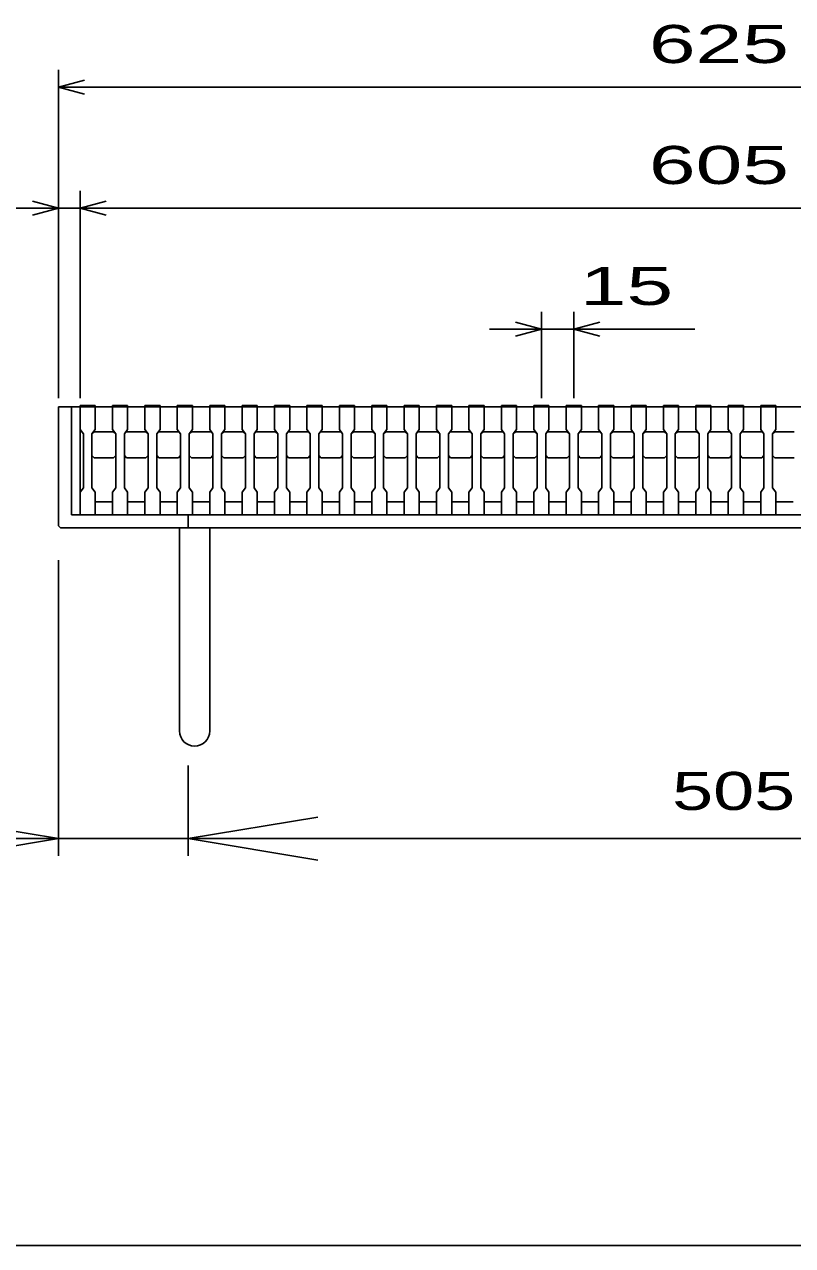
# Model space of a CAD drawing. Units: millimetres, scale not verified. Extents: x -1456 to 1385, y -1026 to 843.
# Drawn here: x -1066 to -710, y -917 to -352 of the extents above; entities that cross this region are included whole.
import ezdxf
from ezdxf.enums import TextEntityAlignment as Align

# ---------------------------------------------------------------- set-up
doc = ezdxf.new("R2010")
doc.units = ezdxf.units.MM
doc.header["$LTSCALE"] = 8
for name, color, linetype, lineweight in [('0_2', 150, 'Continuous', 25), ('16', 3, 'Continuous', 25), ('19', 6, 'Continuous', 25), ('22', 2, 'Continuous', 25)]:
    doc.layers.add(name, color=color, linetype=linetype, lineweight=lineweight)
doc.styles.add('ベクトル', font='')
doc.styles.get('ベクトル').set_extended_font_data('ベクトル')

# ---------------------------------------------------------------- blocks, each defined once
blk = doc.blocks.new('open_arrow')
at = {"color": 0, "linetype": 'Continuous', "lineweight": -2}
blk.add_lwpolyline([(7.5, 1.25), (0, 0), (7.5, -1.25)], dxfattribs=at)

msp = doc.modelspace()

# ---------------------------------------------------------------- linework, layer by layer
at = {"layer": '0_2'}
msp.add_line((1384.8, -917.2), (-1383.2, -917.2), dxfattribs=at)
at = {"layer": '16'}
for p, q in [((-1040, -529), (-1040, -528.3)), ((-1040, -528.3), (-1033, -528.3)), ((-1040, -529), (-1040, -539.5)), ((-1033, -529), (-1040, -529)), ((-1040, -529), (-1040, -573)), ((-1040, -529), (-435, -529)), ((-1033, -528.3), (-1033, -529)), ((-1033, -539.5), (-1033, -529)), ((-1025, -529), (-1025, -528.3)), ((-1025, -528.3), (-1018, -528.3)), ((-1025, -529), (-1025, -539.5)), ((-1018, -529), (-1025, -529)), ((-1018, -528.3), (-1018, -529)), ((-1018, -539.5), (-1018, -529)), ((-1010, -529), (-1010, -528.3)), ((-1010, -528.3), (-1003, -528.3)), ((-1010, -529), (-1010, -539.5)), ((-1003, -529), (-1010, -529)), ((-1003, -528.3), (-1003, -529)), ((-1003, -539.5), (-1003, -529)), ((-995, -529), (-995, -528.3)), ((-995, -528.3), (-988, -528.3)), ((-995, -529), (-995, -539.5)), ((-988, -529), (-995, -529)), ((-988, -528.3), (-988, -529)), ((-988, -539.5), (-988, -529)), ((-980, -529), (-980, -528.3)), ((-980, -528.3), (-973, -528.3)), ((-980, -529), (-980, -539.5)), ((-973, -529), (-980, -529)), ((-973, -528.3), (-973, -529)), ((-973, -539.5), (-973, -529)), ((-965, -529), (-965, -528.3)), ((-965, -528.3), (-958, -528.3)), ((-965, -529), (-965, -539.5)), ((-958, -529), (-965, -529)), ((-958, -528.3), (-958, -529)), ((-958, -539.5), (-958, -529)), ((-950, -529), (-950, -528.3)), ((-950, -528.3), (-943, -528.3)), ((-950, -529), (-950, -539.5)), ((-943, -529), (-950, -529)), ((-943, -528.3), (-943, -529)), ((-943, -539.5), (-943, -529)), ((-935, -529), (-935, -528.3)), ((-935, -528.3), (-928, -528.3)), ((-935, -529), (-935, -539.5)), ((-928, -529), (-935, -529)), ((-928, -528.3), (-928, -529)), ((-928, -539.5), (-928, -529)), ((-920, -529), (-920, -528.3)), ((-920, -528.3), (-913, -528.3)), ((-920, -529), (-920, -539.5)), ((-913, -529), (-920, -529)), ((-913, -528.3), (-913, -529)), ((-913, -539.5), (-913, -529)), ((-905, -529), (-905, -528.3)), ((-905, -528.3), (-898, -528.3)), ((-905, -529), (-905, -539.5)), ((-898, -529), (-905, -529)), ((-898, -528.3), (-898, -529)), ((-898, -539.5), (-898, -529)), ((-890, -529), (-890, -528.3)), ((-890, -528.3), (-883, -528.3)), ((-890, -529), (-890, -539.5)), ((-883, -529), (-890, -529)), ((-883, -528.3), (-883, -529)), ((-883, -539.5), (-883, -529)), ((-875, -529), (-875, -528.3)), ((-875, -528.3), (-868, -528.3)), ((-875, -529), (-875, -539.5)), ((-868, -529), (-875, -529)), ((-868, -528.3), (-868, -529)), ((-868, -539.5), (-868, -529)), ((-860, -529), (-860, -528.3)), ((-860, -528.3), (-853, -528.3)), ((-860, -529), (-860, -539.5)), ((-853, -529), (-860, -529)), ((-853, -528.3), (-853, -529)), ((-853, -539.5), (-853, -529)), ((-845, -529), (-845, -528.3)), ((-845, -528.3), (-838, -528.3)), ((-845, -529), (-845, -539.5)), ((-838, -529), (-845, -529)), ((-838, -528.3), (-838, -529)), ((-838, -539.5), (-838, -529)), ((-830, -529), (-830, -528.3)), ((-830, -528.3), (-823, -528.3)), ((-830, -529), (-830, -539.5)), ((-823, -529), (-830, -529)), ((-823, -528.3), (-823, -529)), ((-823, -539.5), (-823, -529)), ((-815, -529), (-815, -528.3)), ((-815, -528.3), (-808, -528.3)), ((-815, -529), (-815, -539.5)), ((-808, -529), (-815, -529)), ((-808, -528.3), (-808, -529)), ((-808, -539.5), (-808, -529)), ((-800, -529), (-800, -528.3)), ((-800, -528.3), (-793, -528.3)), ((-800, -529), (-800, -539.5)), ((-793, -529), (-800, -529)), ((-793, -528.3), (-793, -529)), ((-793, -539.5), (-793, -529)), ((-785, -529), (-785, -528.3)), ((-785, -528.3), (-778, -528.3)), ((-785, -529), (-785, -539.5)), ((-778, -529), (-785, -529)), ((-778, -528.3), (-778, -529)), ((-778, -539.5), (-778, -529)), ((-770, -529), (-770, -528.3)), ((-770, -528.3), (-763, -528.3)), ((-770, -529), (-770, -539.5)), ((-763, -529), (-770, -529)), ((-763, -528.3), (-763, -529)), ((-763, -539.5), (-763, -529)), ((-755, -529), (-755, -528.3)), ((-755, -528.3), (-748, -528.3)), ((-755, -529), (-755, -539.5)), ((-748, -529), (-755, -529)), ((-748, -528.3), (-748, -529)), ((-748, -539.5), (-748, -529)), ((-740, -529), (-740, -528.3)), ((-740, -528.3), (-733, -528.3)), ((-740, -529), (-740, -539.5)), ((-733, -529), (-740, -529)), ((-733, -528.3), (-733, -529)), ((-733, -539.5), (-733, -529)), ((-725, -529), (-725, -528.3)), ((-725, -528.3), (-718, -528.3)), ((-725, -529), (-725, -539.5)), ((-718, -529), (-725, -529)), ((-718, -528.3), (-718, -529)), ((-718, -539.5), (-718, -529)), ((-1040, -539.5), (-1038.5, -541.5)), ((-1038.5, -541.5), (-1038.5, -566.5)), ((-1034.5, -541.5), (-1033, -539.5)), ((-1034.5, -541.5), (-1033.5, -540.5)), ((-1034.5, -566.5), (-1034.5, -541.5)), ((-1033.5, -540.5), (-1024.5, -540.5)), ((-1025, -539.5), (-1023.5, -541.5)), ((-1024.5, -540.5), (-1023.5, -541.5)), ((-1023.5, -541.5), (-1023.5, -566.5)), ((-1019.5, -541.5), (-1018, -539.5)), ((-1019.5, -541.5), (-1018.5, -540.5)), ((-1019.5, -566.5), (-1019.5, -541.5)), ((-1018.5, -540.5), (-1009.5, -540.5)), ((-1010, -539.5), (-1008.5, -541.5)), ((-1009.5, -540.5), (-1008.5, -541.5)), ((-1008.5, -541.5), (-1008.5, -566.5)), ((-1004.5, -541.5), (-1003, -539.5)), ((-1004.5, -541.5), (-1003.5, -540.5)), ((-1004.5, -566.5), (-1004.5, -541.5)), ((-1003.5, -540.5), (-994.5, -540.5)), ((-995, -539.5), (-993.5, -541.5)), ((-994.5, -540.5), (-993.5, -541.5)), ((-993.5, -541.5), (-993.5, -566.5)), ((-989.5, -541.5), (-988, -539.5)), ((-989.5, -541.5), (-988.5, -540.5)), ((-989.5, -566.5), (-989.5, -541.5)), ((-988.5, -540.5), (-979.5, -540.5)), ((-980, -539.5), (-978.5, -541.5)), ((-979.5, -540.5), (-978.5, -541.5)), ((-978.5, -541.5), (-978.5, -566.5)), ((-974.5, -541.5), (-973, -539.5)), ((-974.5, -541.5), (-973.5, -540.5)), ((-974.5, -566.5), (-974.5, -541.5)), ((-973.5, -540.5), (-964.5, -540.5)), ((-965, -539.5), (-963.5, -541.5)), ((-964.5, -540.5), (-963.5, -541.5)), ((-963.5, -541.5), (-963.5, -566.5)), ((-959.5, -541.5), (-958, -539.5)), ((-959.5, -541.5), (-958.5, -540.5)), ((-959.5, -566.5), (-959.5, -541.5)), ((-958.5, -540.5), (-949.5, -540.5)), ((-950, -539.5), (-948.5, -541.5)), ((-949.5, -540.5), (-948.5, -541.5)), ((-948.5, -541.5), (-948.5, -566.5)), ((-944.5, -541.5), (-943, -539.5)), ((-944.5, -541.5), (-943.5, -540.5)), ((-944.5, -566.5), (-944.5, -541.5)), ((-943.5, -540.5), (-934.5, -540.5)), ((-935, -539.5), (-933.5, -541.5)), ((-934.5, -540.5), (-933.5, -541.5)), ((-933.5, -541.5), (-933.5, -566.5)), ((-929.5, -541.5), (-928, -539.5)), ((-929.5, -541.5), (-928.5, -540.5)), ((-929.5, -566.5), (-929.5, -541.5)), ((-928.5, -540.5), (-919.5, -540.5)), ((-920, -539.5), (-918.5, -541.5)), ((-919.5, -540.5), (-918.5, -541.5)), ((-918.5, -541.5), (-918.5, -566.5)), ((-914.5, -541.5), (-913, -539.5)), ((-914.5, -541.5), (-913.5, -540.5)), ((-914.5, -566.5), (-914.5, -541.5)), ((-913.5, -540.5), (-904.5, -540.5)), ((-905, -539.5), (-903.5, -541.5)), ((-904.5, -540.5), (-903.5, -541.5)), ((-903.5, -541.5), (-903.5, -566.5)), ((-899.5, -541.5), (-898, -539.5)), ((-899.5, -541.5), (-898.5, -540.5)), ((-899.5, -566.5), (-899.5, -541.5)), ((-898.5, -540.5), (-889.5, -540.5)), ((-890, -539.5), (-888.5, -541.5)), ((-889.5, -540.5), (-888.5, -541.5)), ((-888.5, -541.5), (-888.5, -566.5)), ((-884.5, -541.5), (-883, -539.5)), ((-884.5, -541.5), (-883.5, -540.5)), ((-884.5, -566.5), (-884.5, -541.5)), ((-883.5, -540.5), (-874.5, -540.5)), ((-875, -539.5), (-873.5, -541.5)), ((-874.5, -540.5), (-873.5, -541.5)), ((-873.5, -541.5), (-873.5, -566.5)), ((-869.5, -541.5), (-868, -539.5)), ((-869.5, -541.5), (-868.5, -540.5)), ((-869.5, -566.5), (-869.5, -541.5)), ((-868.5, -540.5), (-859.5, -540.5)), ((-860, -539.5), (-858.5, -541.5)), ((-859.5, -540.5), (-858.5, -541.5)), ((-858.5, -541.5), (-858.5, -566.5)), ((-854.5, -541.5), (-853, -539.5)), ((-854.5, -541.5), (-853.5, -540.5)), ((-854.5, -566.5), (-854.5, -541.5)), ((-853.5, -540.5), (-844.5, -540.5)), ((-845, -539.5), (-843.5, -541.5)), ((-844.5, -540.5), (-843.5, -541.5)), ((-843.5, -541.5), (-843.5, -566.5)), ((-839.5, -541.5), (-838, -539.5)), ((-839.5, -541.5), (-838.5, -540.5)), ((-839.5, -566.5), (-839.5, -541.5)), ((-838.5, -540.5), (-829.5, -540.5)), ((-830, -539.5), (-828.5, -541.5)), ((-829.5, -540.5), (-828.5, -541.5)), ((-828.5, -541.5), (-828.5, -566.5)), ((-824.5, -541.5), (-823, -539.5)), ((-824.5, -541.5), (-823.5, -540.5)), ((-824.5, -566.5), (-824.5, -541.5)), ((-823.5, -540.5), (-814.5, -540.5)), ((-815, -539.5), (-813.5, -541.5)), ((-814.5, -540.5), (-813.5, -541.5)), ((-813.5, -541.5), (-813.5, -566.5)), ((-809.5, -541.5), (-808, -539.5)), ((-809.5, -541.5), (-808.5, -540.5)), ((-809.5, -566.5), (-809.5, -541.5)), ((-808.5, -540.5), (-799.5, -540.5)), ((-800, -539.5), (-798.5, -541.5)), ((-799.5, -540.5), (-798.5, -541.5)), ((-798.5, -541.5), (-798.5, -566.5)), ((-794.5, -541.5), (-793, -539.5)), ((-794.5, -541.5), (-793.5, -540.5)), ((-794.5, -566.5), (-794.5, -541.5)), ((-793.5, -540.5), (-784.5, -540.5)), ((-785, -539.5), (-783.5, -541.5)), ((-784.5, -540.5), (-783.5, -541.5)), ((-783.5, -541.5), (-783.5, -566.5)), ((-779.5, -541.5), (-778, -539.5)), ((-779.5, -541.5), (-778.5, -540.5)), ((-779.5, -566.5), (-779.5, -541.5)), ((-778.5, -540.5), (-769.5, -540.5)), ((-770, -539.5), (-768.5, -541.5)), ((-769.5, -540.5), (-768.5, -541.5)), ((-768.5, -541.5), (-768.5, -566.5)), ((-764.5, -541.5), (-763, -539.5)), ((-764.5, -541.5), (-763.5, -540.5)), ((-764.5, -566.5), (-764.5, -541.5)), ((-763.5, -540.5), (-754.5, -540.5)), ((-755, -539.5), (-753.5, -541.5)), ((-754.5, -540.5), (-753.5, -541.5)), ((-753.5, -541.5), (-753.5, -566.5)), ((-749.5, -541.5), (-748, -539.5)), ((-749.5, -541.5), (-748.5, -540.5)), ((-749.5, -566.5), (-749.5, -541.5)), ((-748.5, -540.5), (-739.5, -540.5)), ((-740, -539.5), (-738.5, -541.5)), ((-739.5, -540.5), (-738.5, -541.5)), ((-738.5, -541.5), (-738.5, -566.5)), ((-734.5, -541.5), (-733, -539.5)), ((-734.5, -541.5), (-733.5, -540.5)), ((-734.5, -566.5), (-734.5, -541.5)), ((-733.5, -540.5), (-724.5, -540.5)), ((-725, -539.5), (-723.5, -541.5)), ((-724.5, -540.5), (-723.5, -541.5)), ((-723.5, -541.5), (-723.5, -566.5)), ((-719.5, -541.5), (-718, -539.5)), ((-719.5, -541.5), (-718.5, -540.5)), ((-719.5, -566.5), (-719.5, -541.5)), ((-718.5, -540.5), (-709.5, -540.5)), ((-1033.5, -552.5), (-1034.5, -551.5)), ((-1024.5, -552.5), (-1033.5, -552.5)), ((-1023.5, -551.5), (-1024.5, -552.5)), ((-1018.5, -552.5), (-1019.5, -551.5)), ((-1009.5, -552.5), (-1018.5, -552.5)), ((-1008.5, -551.5), (-1009.5, -552.5)), ((-1003.5, -552.5), (-1004.5, -551.5)), ((-994.5, -552.5), (-1003.5, -552.5)), ((-993.5, -551.5), (-994.5, -552.5)), ((-988.5, -552.5), (-989.5, -551.5)), ((-979.5, -552.5), (-988.5, -552.5)), ((-978.5, -551.5), (-979.5, -552.5)), ((-973.5, -552.5), (-974.5, -551.5)), ((-964.5, -552.5), (-973.5, -552.5)), ((-963.5, -551.5), (-964.5, -552.5)), ((-958.5, -552.5), (-959.5, -551.5)), ((-949.5, -552.5), (-958.5, -552.5)), ((-948.5, -551.5), (-949.5, -552.5)), ((-943.5, -552.5), (-944.5, -551.5)), ((-934.5, -552.5), (-943.5, -552.5)), ((-933.5, -551.5), (-934.5, -552.5)), ((-928.5, -552.5), (-929.5, -551.5)), ((-919.5, -552.5), (-928.5, -552.5)), ((-918.5, -551.5), (-919.5, -552.5)), ((-913.5, -552.5), (-914.5, -551.5)), ((-904.5, -552.5), (-913.5, -552.5)), ((-903.5, -551.5), (-904.5, -552.5)), ((-898.5, -552.5), (-899.5, -551.5)), ((-889.5, -552.5), (-898.5, -552.5)), ((-888.5, -551.5), (-889.5, -552.5)), ((-883.5, -552.5), (-884.5, -551.5)), ((-874.5, -552.5), (-883.5, -552.5)), ((-873.5, -551.5), (-874.5, -552.5)), ((-868.5, -552.5), (-869.5, -551.5)), ((-859.5, -552.5), (-868.5, -552.5)), ((-858.5, -551.5), (-859.5, -552.5)), ((-853.5, -552.5), (-854.5, -551.5)), ((-844.5, -552.5), (-853.5, -552.5)), ((-843.5, -551.5), (-844.5, -552.5)), ((-838.5, -552.5), (-839.5, -551.5)), ((-829.5, -552.5), (-838.5, -552.5)), ((-828.5, -551.5), (-829.5, -552.5)), ((-823.5, -552.5), (-824.5, -551.5)), ((-814.5, -552.5), (-823.5, -552.5)), ((-813.5, -551.5), (-814.5, -552.5)), ((-808.5, -552.5), (-809.5, -551.5)), ((-799.5, -552.5), (-808.5, -552.5)), ((-798.5, -551.5), (-799.5, -552.5)), ((-793.5, -552.5), (-794.5, -551.5)), ((-784.5, -552.5), (-793.5, -552.5)), ((-783.5, -551.5), (-784.5, -552.5)), ((-778.5, -552.5), (-779.5, -551.5)), ((-769.5, -552.5), (-778.5, -552.5)), ((-768.5, -551.5), (-769.5, -552.5)), ((-763.5, -552.5), (-764.5, -551.5)), ((-754.5, -552.5), (-763.5, -552.5)), ((-753.5, -551.5), (-754.5, -552.5)), ((-748.5, -552.5), (-749.5, -551.5)), ((-739.5, -552.5), (-748.5, -552.5)), ((-738.5, -551.5), (-739.5, -552.5)), ((-733.5, -552.5), (-734.5, -551.5)), ((-724.5, -552.5), (-733.5, -552.5)), ((-723.5, -551.5), (-724.5, -552.5)), ((-718.5, -552.5), (-719.5, -551.5)), ((-709.5, -552.5), (-718.5, -552.5)), ((-1038.5, -566.5), (-1040, -568.5)), ((-1040, -568.5), (-1040, -579)), ((-1033, -568.5), (-1034.5, -566.5)), ((-1033, -579), (-1033, -568.5)), ((-1023.5, -566.5), (-1025, -568.5)), ((-1025, -568.5), (-1025, -579)), ((-1018, -568.5), (-1019.5, -566.5)), ((-1018, -579), (-1018, -568.5)), ((-1008.5, -566.5), (-1010, -568.5)), ((-1010, -568.5), (-1010, -579)), ((-1003, -568.5), (-1004.5, -566.5)), ((-1003, -579), (-1003, -568.5)), ((-993.5, -566.5), (-995, -568.5)), ((-995, -568.5), (-995, -579)), ((-988, -568.5), (-989.5, -566.5)), ((-988, -579), (-988, -568.5)), ((-978.5, -566.5), (-980, -568.5)), ((-980, -568.5), (-980, -579)), ((-973, -568.5), (-974.5, -566.5)), ((-973, -579), (-973, -568.5)), ((-963.5, -566.5), (-965, -568.5)), ((-965, -568.5), (-965, -579)), ((-958, -568.5), (-959.5, -566.5)), ((-958, -579), (-958, -568.5)), ((-948.5, -566.5), (-950, -568.5)), ((-950, -568.5), (-950, -579)), ((-943, -568.5), (-944.5, -566.5)), ((-943, -579), (-943, -568.5)), ((-933.5, -566.5), (-935, -568.5)), ((-935, -568.5), (-935, -579)), ((-928, -568.5), (-929.5, -566.5)), ((-928, -579), (-928, -568.5)), ((-918.5, -566.5), (-920, -568.5)), ((-920, -568.5), (-920, -579)), ((-913, -568.5), (-914.5, -566.5)), ((-913, -579), (-913, -568.5)), ((-903.5, -566.5), (-905, -568.5)), ((-905, -568.5), (-905, -579)), ((-898, -568.5), (-899.5, -566.5)), ((-898, -579), (-898, -568.5)), ((-888.5, -566.5), (-890, -568.5)), ((-890, -568.5), (-890, -579)), ((-883, -568.5), (-884.5, -566.5)), ((-883, -579), (-883, -568.5)), ((-873.5, -566.5), (-875, -568.5)), ((-875, -568.5), (-875, -579)), ((-868, -568.5), (-869.5, -566.5)), ((-868, -579), (-868, -568.5)), ((-858.5, -566.5), (-860, -568.5)), ((-860, -568.5), (-860, -579)), ((-853, -568.5), (-854.5, -566.5)), ((-853, -579), (-853, -568.5)), ((-843.5, -566.5), (-845, -568.5)), ((-845, -568.5), (-845, -579)), ((-838, -568.5), (-839.5, -566.5)), ((-838, -579), (-838, -568.5)), ((-828.5, -566.5), (-830, -568.5)), ((-830, -568.5), (-830, -579)), ((-823, -568.5), (-824.5, -566.5)), ((-823, -579), (-823, -568.5)), ((-813.5, -566.5), (-815, -568.5)), ((-815, -568.5), (-815, -579)), ((-808, -568.5), (-809.5, -566.5)), ((-808, -579), (-808, -568.5)), ((-798.5, -566.5), (-800, -568.5)), ((-800, -568.5), (-800, -579)), ((-793, -568.5), (-794.5, -566.5)), ((-793, -579), (-793, -568.5)), ((-783.5, -566.5), (-785, -568.5)), ((-785, -568.5), (-785, -579)), ((-778, -568.5), (-779.5, -566.5)), ((-778, -579), (-778, -568.5)), ((-768.5, -566.5), (-770, -568.5)), ((-770, -568.5), (-770, -579)), ((-763, -568.5), (-764.5, -566.5)), ((-763, -579), (-763, -568.5)), ((-753.5, -566.5), (-755, -568.5)), ((-755, -568.5), (-755, -579)), ((-748, -568.5), (-749.5, -566.5)), ((-748, -579), (-748, -568.5)), ((-738.5, -566.5), (-740, -568.5)), ((-740, -568.5), (-740, -579)), ((-733, -568.5), (-734.5, -566.5)), ((-733, -579), (-733, -568.5)), ((-723.5, -566.5), (-725, -568.5)), ((-725, -568.5), (-725, -579)), ((-718, -568.5), (-719.5, -566.5)), ((-718, -579), (-718, -568.5)), ((-1033, -573), (-1025, -573)), ((-1018, -573), (-1010, -573)), ((-1003, -573), (-995, -573)), ((-988, -573), (-980, -573)), ((-973, -573), (-965, -573)), ((-958, -573), (-950, -573)), ((-943, -573), (-935, -573)), ((-928, -573), (-920, -573)), ((-913, -573), (-905, -573)), ((-898, -573), (-890, -573)), ((-883, -573), (-875, -573)), ((-868, -573), (-860, -573)), ((-853, -573), (-845, -573)), ((-838, -573), (-830, -573)), ((-823, -573), (-815, -573)), ((-808, -573), (-800, -573)), ((-793, -573), (-785, -573)), ((-778, -573), (-770, -573)), ((-763, -573), (-755, -573)), ((-748, -573), (-740, -573)), ((-733, -573), (-725, -573)), ((-718, -573), (-710, -573)), ((-1040, -579), (-1033, -579)), ((-1025, -579), (-1018, -579)), ((-1010, -579), (-1003, -579)), ((-995, -579), (-988, -579)), ((-980, -579), (-973, -579)), ((-965, -579), (-958, -579)), ((-950, -579), (-943, -579)), ((-935, -579), (-928, -579)), ((-920, -579), (-913, -579)), ((-905, -579), (-898, -579)), ((-890, -579), (-883, -579)), ((-875, -579), (-868, -579)), ((-860, -579), (-853, -579)), ((-845, -579), (-838, -579)), ((-830, -579), (-823, -579)), ((-815, -579), (-808, -579)), ((-800, -579), (-793, -579)), ((-785, -579), (-778, -579)), ((-770, -579), (-763, -579)), ((-755, -579), (-748, -579)), ((-740, -579), (-733, -579)), ((-725, -579), (-718, -579))]:
    msp.add_line(p, q, dxfattribs=at)
at = {"layer": '19'}
for p, q in [((-1040, -529), (-1050, -529)), ((-1050, -529), (-1050, -584)), ((-1044, -579), (-1044, -529)), ((-431, -579), (-1044, -579)), ((-990, -585), (-990, -579)), ((-1050, -584), (-1049, -585)), ((-1049, -585), (-426, -585)), ((-994, -585), (-994, -679)), ((-980, -679), (-980, -585))]:
    msp.add_line(p, q, dxfattribs=at)
at = {"layer": '19', "color": 4}
for p, q in [((-1050, -600), (-1050, -736.83)), ((-990, -695.02), (-990, -736.83)), ((-990, -695.02), (-990, -736.83)), ((-1120.4, -728.83), (-990, -728.83)), ((-990, -728.83), (-485, -728.83))]:
    msp.add_line(p, q, dxfattribs=at)
at = {"layer": '19'}
msp.add_arc((-987, -679), 7, 180, 0, dxfattribs=at)
at = {"layer": '22', "color": 4}
for p, q in [((-1050, -525), (-1050, -373)), ((-1050, -381), (-1038, -377.8)), ((-1038, -384.2), (-1050, -381)), ((-1050, -381), (-425, -381)), ((-1050, -525), (-1050, -429)), ((-1040, -525), (-1040, -429)), ((-1050, -437), (-1062, -433.8)), ((-1040, -437), (-1028, -433.8)), ((-1106, -437), (-1050, -437)), ((-1062, -440.2), (-1050, -437)), ((-1050, -437), (-1040, -437)), ((-1028, -440.2), (-1040, -437)), ((-1040, -437), (-435, -437)), ((-826.5, -525), (-826.5, -485)), ((-811.5, -485), (-811.5, -525)), ((-826.5, -493), (-838.5, -489.8)), ((-811.5, -493), (-799.5, -489.8)), ((-826.5, -493), (-850.5, -493)), ((-838.5, -496.2), (-826.5, -493)), ((-826.5, -493), (-811.5, -493)), ((-799.5, -496.2), (-811.5, -493)), ((-811.5, -493), (-755.5, -493))]:
    msp.add_line(p, q, dxfattribs=at)

# ---------------------------------------------------------------- block references
at = {"layer": '19', "color": 4, "xscale": 8, "yscale": 8, "rotation": 180}
msp.add_blockref('open_arrow', (-1050, -728.83), dxfattribs=at)
at = {"layer": '19', "color": 4, "xscale": 8, "yscale": 8}
msp.add_blockref('open_arrow', (-990, -728.83), dxfattribs=at)

# ---------------------------------------------------------------- texts
at = {"layer": '19', "color": 4, "style": 'ベクトル', "width": 1.45}
msp.add_text('505', height=17.6, dxfattribs=at).set_placement((-737.5, -720.83), align=Align.BOTTOM_CENTER)
at = {"layer": '22', "style": 'ベクトル', "width": 1.65}
for s, p in [(' 625 ', (-787.5, -361)), (' 605 ', (-787.5, -417)), (' 15 ', (-819.5, -473))]:
    msp.add_text(s, height=17.6, dxfattribs=at).set_placement(p, align=Align.MIDDLE_LEFT)

doc.saveas('drawing.dxf')
